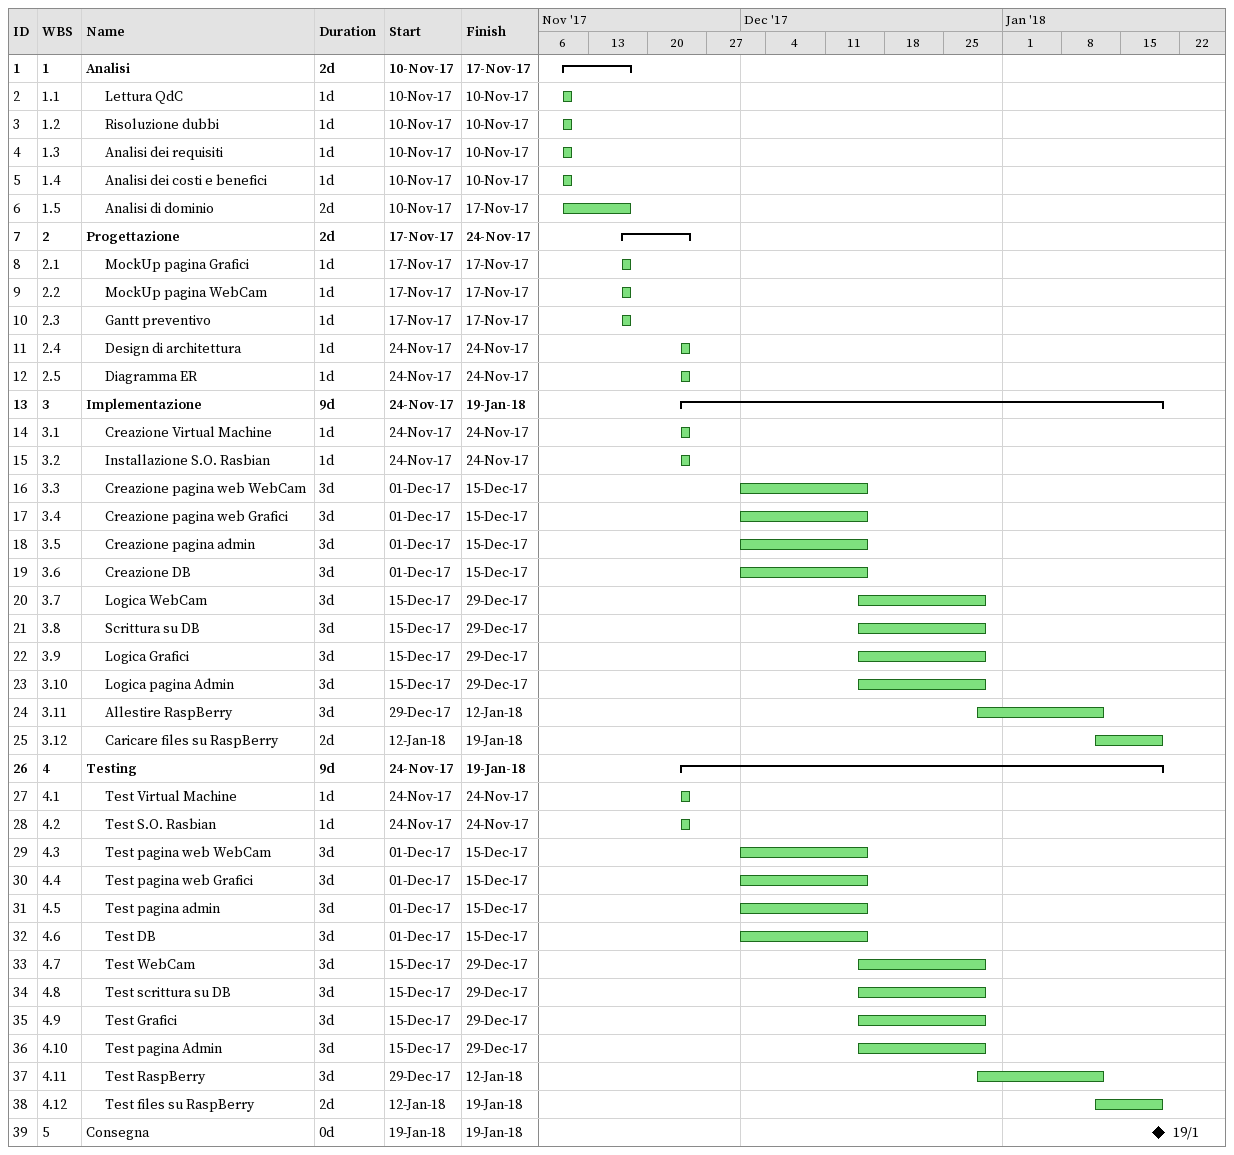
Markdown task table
| ID | WBS | Task | Duration | Start | Finish |
|---|---|---|---|---|---|
| 1 | 1 | **Analisi** | 2d | 2017-11-10 | 2017-11-17 |
| 2 | 1.1 | Lettura QdC | 1d | 2017-11-10 | 2017-11-10 |
| 3 | 1.2 | Risoluzione dubbi | 1d | 2017-11-10 | 2017-11-10 |
| 4 | 1.3 | Analisi dei requisiti | 1d | 2017-11-10 | 2017-11-10 |
| 5 | 1.4 | Analisi dei costi e benefici | 1d | 2017-11-10 | 2017-11-10 |
| 6 | 1.5 | Analisi di dominio | 2d | 2017-11-10 | 2017-11-17 |
| 7 | 2 | **Progettazione** | 2d | 2017-11-17 | 2017-11-24 |
| 8 | 2.1 | MockUp pagina Grafici | 1d | 2017-11-17 | 2017-11-17 |
| 9 | 2.2 | MockUp pagina WebCam | 1d | 2017-11-17 | 2017-11-17 |
| 10 | 2.3 | Gantt preventivo | 1d | 2017-11-17 | 2017-11-17 |
| 11 | 2.4 | Design di architettura | 1d | 2017-11-24 | 2017-11-24 |
| 12 | 2.5 | Diagramma ER | 1d | 2017-11-24 | 2017-11-24 |
| 13 | 3 | **Implementazione** | 9d | 2017-11-24 | 2018-01-19 |
| 14 | 3.1 | Creazione Virtual Machine | 1d | 2017-11-24 | 2017-11-24 |
| 15 | 3.2 | Installazione S.O. Rasbian | 1d | 2017-11-24 | 2017-11-24 |
| 16 | 3.3 | Creazione pagina web WebCam | 3d | 2017-12-01 | 2017-12-15 |
| 17 | 3.4 | Creazione pagina web Grafici | 3d | 2017-12-01 | 2017-12-15 |
| 18 | 3.5 | Creazione pagina admin | 3d | 2017-12-01 | 2017-12-15 |
| 19 | 3.6 | Creazione DB | 3d | 2017-12-01 | 2017-12-15 |
| 20 | 3.7 | Logica WebCam | 3d | 2017-12-15 | 2017-12-29 |
| 21 | 3.8 | Scrittura su DB | 3d | 2017-12-15 | 2017-12-29 |
| 22 | 3.9 | Logica Grafici | 3d | 2017-12-15 | 2017-12-29 |
| 23 | 3.10 | Logica pagina Admin | 3d | 2017-12-15 | 2017-12-29 |
| 24 | 3.11 | Allestire RaspBerry | 3d | 2017-12-29 | 2018-01-12 |
| 25 | 3.12 | Caricare files su RaspBerry | 2d | 2018-01-12 | 2018-01-19 |
| 26 | 4 | **Testing** | 9d | 2017-11-24 | 2018-01-19 |
| 27 | 4.1 | Test Virtual Machine | 1d | 2017-11-24 | 2017-11-24 |
| 28 | 4.2 | Test S.O. Rasbian | 1d | 2017-11-24 | 2017-11-24 |
| 29 | 4.3 | Test pagina web WebCam | 3d | 2017-12-01 | 2017-12-15 |
| 30 | 4.4 | Test pagina web Grafici | 3d | 2017-12-01 | 2017-12-15 |
| 31 | 4.5 | Test pagina admin | 3d | 2017-12-01 | 2017-12-15 |
| 32 | 4.6 | Test DB | 3d | 2017-12-01 | 2017-12-15 |
| 33 | 4.7 | Test WebCam | 3d | 2017-12-15 | 2017-12-29 |
| 34 | 4.8 | Test scrittura su DB | 3d | 2017-12-15 | 2017-12-29 |
| 35 | 4.9 | Test Grafici | 3d | 2017-12-15 | 2017-12-29 |
| 36 | 4.10 | Test pagina Admin | 3d | 2017-12-15 | 2017-12-29 |
| 37 | 4.11 | Test RaspBerry | 3d | 2017-12-29 | 2018-01-12 |
| 38 | 4.12 | Test files su RaspBerry | 2d | 2018-01-12 | 2018-01-19 |
| 39 | 5 | Consegna | 0d | 2018-01-19 | 2018-01-19 |
